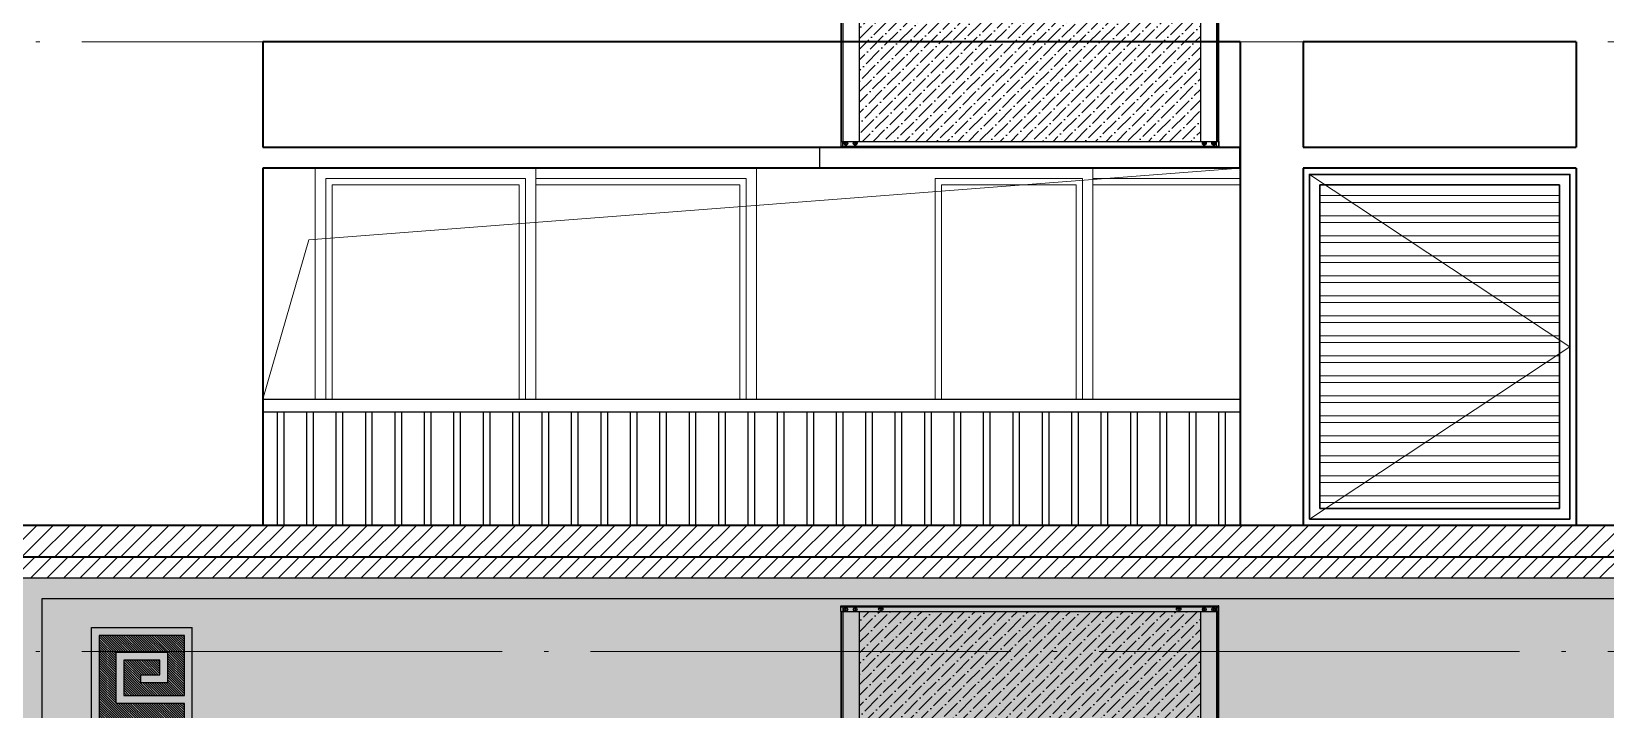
# Model space of a CAD drawing. Extents: x -518115 to 790560, y -210384 to 1628073.
# Drawn here: x 448217 to 455706, y 128973 to 132199 of the extents above; entities that cross this region are included whole.
import ezdxf
from ezdxf.xclip import XClip

# ---------------------------------------------------------------- set-up
doc = ezdxf.new("R2010")
doc.units = 0
doc.header["$LTSCALE"] = 1000
doc.header["$MEASUREMENT"] = 0
doc.header["$XCLIPFRAME"] = 0
doc.linetypes.add('DOTE', pattern=[2.4200000000000004, 2, -0.2, 0.02, -0.2])
for name, color, linetype in [('3-剖面填充（细）', 250, 'Continuous'), ('Stair-栏杆', 142, 'Continuous'), ('修改标示', 212, 'Continuous'), ('看线', 251, 'Continuous'), ('立面', 73, 'Continuous')]:
    doc.layers.add(name, color=color, linetype=linetype)
for name, color, linetype, lineweight in [('DOTE', 19, 'DOTE', 9), ('WALL', 9, 'Continuous', 40), ('WINDOW', 144, 'Continuous', 15), ('立面-中轮廓线', 213, 'Continuous', 35), ('立面-普通轮廓', 7, 'Continuous', 18), ('立面-洞口示意', 152, 'Continuous', 13), ('立面-窗', 129, 'Continuous', 30), ('立面-窗开启线', 250, 'Continuous', 13)]:
    doc.layers.add(name, color=color, linetype=linetype, lineweight=lineweight)

# ---------------------------------------------------------------- blocks, each defined once
blk = doc.blocks.new('A$C0FC9229A')
at = {"color": 164}
blk.add_wipeout([(1079.579837211702, 1056.4612844407857), (1079.0798372109443, 1056.961284441528), (-922.9201627899898, 1056.9612844389592), (-923.4201627882102, 1056.4612844407295), (-923.4201627881281, 1026.9612844414949), (-921.9201627881267, 1026.9612844417134), (-921.9201627881266, 286.96128444166413), (-923.4201627881263, 286.96128444170995), (-923.4201627882101, 257.4612844426099), (-922.92016278999, 256.96128444438006), (1079.0798372109446, 256.96128444187), (1079.5798372117024, 257.4612844426122), (1079.5798372118738, 286.9612844416141), (1078.0798372118734, 286.961284441712), (1078.0798372118734, 1026.9612844416044), (1079.5798372118675, 1026.9612844419455)], dxfattribs=at).translate(0, 0, -1e-08).dxf.layer = 'WALL'
h = blk.add_hatch()
h.set_pattern_fill('ANSI36', color=164, scale=25, style=0)
h.set_pattern_definition([(45, (0, 0), (21.04747528375584, 77.17407604043804), [99.21875, -19.84375, 0, -19.84375])])
h.paths.add_polyline_path([(982.5813084756956, 286.9612844416974), (982.5813084756956, 1026.961284441697), (-825.9216340542771, 1026.961284441671), (-825.9216340542771, 286.9612844416711)])
for p, q in [((-923.4201627881266, 1026.96128444167), (-923.4201627881266, 1056.461284440738)), ((-923.4201627881266, 1056.461284440738), (-922.9201627899893, 1056.461284440738)), ((-923.4201627881266, 1051.754177659896), (1079.579837211873, 1051.754177659925)), ((-923.4201627881266, 1026.96128444167), (1079.579837211873, 1026.961284441699)), ((-922.9201627899893, 1056.961284441553), (1079.079837210942, 1056.961284441582)), ((-922.9201627899893, 1026.96128444167), (-922.9201627899893, 1056.961284441553)), ((-922.9201627899893, 1056.814837830636), (1079.079837210942, 1056.814837830665)), ((-922.9201627899893, 1052.107731049909), (1079.079837210942, 1052.107731049939)), ((-921.9201627881266, 286.9612844416697), (-921.9201627881266, 1026.96128444167)), ((-921.5666091800667, 1026.96128444167), (-921.5666091800667, 286.9613622748584)), ((-921.0716340537183, 286.9612844416697), (-921.0716340537183, 1026.96128444167)), ((-912.068080663681, 1026.96128444167), (-912.068080663681, 286.9612844416697)), ((-911.9201627885923, 1056.814837830636), (-911.9201627885923, 1026.96128444167)), ((-911.7145272712223, 1026.96128444167), (-911.7145272712223, 286.9612844416697)), ((-896.9201627885923, 1039.848035787727), (-899.4201627899893, 1038.404660114698)), ((-899.4201627899893, 1038.404660114698), (-899.4201627899893, 1035.517908768525)), ((-899.4201627899893, 1035.517908768525), (-896.9201627885923, 1034.074533095496)), ((-896.9201627885923, 1029.606468328537), (-896.9201627885923, 1044.316100554686)), ((-894.4201627899893, 1038.404660114698), (-896.9201627885923, 1039.848035787727)), ((-896.9201627885923, 1034.074533095496), (-894.4201627899893, 1035.517908768525)), ((-894.4201627899893, 1035.517908768525), (-894.4201627899893, 1038.404660114698)), ((-846.9201627885923, 1039.848035787727), (-849.4201627899893, 1038.404660114698)), ((-849.4201627899893, 1038.404660114698), (-849.4201627899893, 1035.517908768525)), ((-849.4201627899893, 1035.517908768525), (-846.9201627885923, 1034.074533095496)), ((-846.9201627885923, 1029.606468328537), (-846.9201627885923, 1044.316100554686)), ((-844.4201627899893, 1038.404660114698), (-846.9201627885923, 1039.848035787727)), ((-846.9201627885923, 1034.074533095496), (-844.4201627899893, 1035.517908768525)), ((-844.4201627899893, 1035.517908768525), (-844.4201627899893, 1038.404660114698)), ((-826.4216340524144, 1026.96128444167), (-826.4216340524144, 286.9612844416697)), ((-825.9216340542771, 1026.96128444167), (-825.9216340542771, 286.9612844416697)), ((-719.7339139464311, 1044.642090430745), (-703.1064116298221, 1044.642090430745)), ((-719.7339139464311, 1034.852737898735), (-703.1064116298221, 1034.852737898735)), ((-711.4201627881266, 1054.099483286176), (-711.4201627881266, 1025.40696208764)), ((859.2660860535689, 1044.642090430774), (875.8935883701779, 1044.642090430774)), ((859.2660860535689, 1034.852737898764), (875.8935883701779, 1034.852737898764)), ((867.5798372118734, 1054.099483286205), (867.5798372118734, 1025.406962087669)), ((982.5813084756956, 1026.961284441699), (982.5813084756956, 286.9612844416988)), ((1003.079837209545, 1039.848035787756), (1000.579837210942, 1038.404660114727)), ((1000.579837210942, 1038.404660114727), (1000.579837210942, 1035.517908768554)), ((1000.579837210942, 1035.517908768554), (1003.079837209545, 1034.074533095525)), ((1003.079837209545, 1029.606468328566), (1003.079837209545, 1044.316100554715)), ((1005.579837210942, 1038.404660114727), (1003.079837209545, 1039.848035787756)), ((1003.079837209545, 1034.074533095525), (1005.579837210942, 1035.517908768554)), ((1005.579837210942, 1035.517908768554), (1005.579837210942, 1038.404660114727)), ((1053.079837211873, 1039.848035787756), (1050.579837210942, 1038.404660114727)), ((1050.579837210942, 1038.404660114727), (1050.579837210942, 1035.517908768554)), ((1050.579837210942, 1035.517908768554), (1053.079837211873, 1034.074533095525)), ((1053.079837209545, 1029.606468328566), (1053.079837209545, 1044.316100554715)), ((1055.579837210942, 1038.404660114727), (1053.079837211873, 1039.848035787756)), ((1053.079837211873, 1034.074533095525), (1055.579837210942, 1035.517908768554)), ((1055.579837210942, 1035.517908768554), (1055.579837210942, 1038.404660114727)), ((1067.874201694503, 1026.961284441699), (1067.874201694503, 286.9612844416988)), ((1068.079837211873, 1056.961284441582), (1068.079837211873, 1026.961284441699)), ((1068.227755086962, 1026.961284441699), (1068.227755086962, 286.9612844416988)), ((1077.231308476999, 286.9612844416988), (1077.231308476999, 1026.961284441699)), ((1077.726283603348, 1026.961284441699), (1077.726283603348, 286.9613622748875)), ((1078.079837211873, 286.9612844416988), (1078.079837211873, 1026.961284441699)), ((1079.079837210942, 1026.961284441699), (1079.079837210942, 1056.961284441582)), ((1079.579837211873, 1056.461284440767), (1079.079837210942, 1056.461284440767)), ((1079.579837211873, 1026.961284441699), (1079.579837211873, 1056.461284440767)), ((-923.4201627881266, 286.9612844416697), (1079.579837211873, 286.9612844416988)), ((-923.4201627881266, 286.9612844416697), (-923.4201627881266, 257.461284442601)), ((-923.4201627881266, 262.1683912233275), (1079.579837211873, 262.1683912233566)), ((-923.4201627881266, 257.461284442601), (-922.9201627899893, 257.461284442601)), ((-922.9201627899893, 286.9612844416697), (-922.9201627899893, 256.9612844417861)), ((-922.9201627899893, 261.8148378334299), (1079.079837210942, 261.814837833459)), ((-922.9201627899893, 257.107731052587), (1079.079837210942, 257.1077310526161)), ((-922.9201627899893, 256.9612844417861), (1079.079837210942, 256.9612844418152)), ((-921.9201627881266, 286.9612844416697), (-825.9216340542771, 286.9612844416697)), ((-911.9201627885923, 257.107731052587), (-911.9201627885923, 286.9612844416697)), ((-899.4201627899893, 278.4046601146983), (-896.9201627885923, 279.8480357878434)), ((-899.4201627899893, 275.5179087686411), (-899.4201627899893, 278.4046601146983)), ((-896.9201627885923, 274.0745330956124), (-899.4201627899893, 275.5179087686411)), ((-896.9201627885923, 284.3161005548027), (-896.9201627885923, 269.6064683286531)), ((-896.9201627885923, 279.8480357878434), (-894.4201627899893, 278.4046601146983)), ((-894.4201627899893, 275.5179087686411), (-896.9201627885923, 274.0745330956124)), ((-894.4201627899893, 278.4046601146983), (-894.4201627899893, 275.5179087686411)), ((-849.4201627899893, 278.4046601146983), (-846.9201627885923, 279.8480357878434)), ((-849.4201627899893, 275.5179087686411), (-849.4201627899893, 278.4046601146983)), ((-846.9201627885923, 274.0745330956124), (-849.4201627899893, 275.5179087686411)), ((-846.9201627885923, 284.3161005548027), (-846.9201627885923, 269.6064683286531)), ((-846.9201627885923, 279.8480357878434), (-844.4201627899893, 278.4046601146983)), ((-844.4201627899893, 275.5179087686411), (-846.9201627885923, 274.0745330956124)), ((-844.4201627899893, 278.4046601146983), (-844.4201627899893, 275.5179087686411)), ((1000.579837210942, 278.4046601148439), (1003.079837209545, 279.8480357878725)), ((1000.579837210942, 275.5179087686702), (1000.579837210942, 278.4046601148439)), ((1003.079837209545, 274.0745330956415), (1000.579837210942, 275.5179087686702)), ((1003.079837209545, 284.3161005548318), (1003.079837209545, 269.6064683286822)), ((1003.079837209545, 279.8480357878725), (1005.579837210942, 278.4046601148439)), ((1005.579837210942, 275.5179087686702), (1003.079837209545, 274.0745330956415)), ((1005.579837210942, 278.4046601148439), (1005.579837210942, 275.5179087686702)), ((1050.579837210942, 278.4046601148439), (1053.079837211873, 279.8480357878725)), ((1050.579837210942, 275.5179087686702), (1050.579837210942, 278.4046601148439)), ((1053.079837211873, 274.0745330956415), (1050.579837210942, 275.5179087686702)), ((1053.079837209545, 284.3161005548318), (1053.079837209545, 269.6064683286822)), ((1053.079837211873, 279.8480357878725), (1055.579837210942, 278.4046601148439)), ((1055.579837210942, 275.5179087686702), (1053.079837211873, 274.0745330956415)), ((1055.579837210942, 278.4046601148439), (1055.579837210942, 275.5179087686702)), ((1068.079837211873, 256.9612844418152), (1068.079837211873, 286.9612844416988)), ((1079.079837210942, 286.9612844416988), (1079.079837210942, 256.9612844418152)), ((1079.579837211873, 257.4612844426301), (1079.079837210942, 257.4612844426301)), ((1079.579837211873, 286.9612844416988), (1079.579837211873, 257.4612844426301))]:
    blk.add_line(p, q, dxfattribs=at)
for points in [[(-923.4201627881266, 1051.754177659896), (-923.382646670565, 1051.888544058689), (-923.2743637273088, 1052.003718933818), (-923.1117844744585, 1052.080736328644), (-922.9201627899893, 1052.107731049909)], [(1079.579837211873, 1051.754177659925), (1079.541776977945, 1051.889476683282), (1079.433390601072, 1052.004177660274), (1079.271178926341, 1052.080818401126), (1079.079837210942, 1052.107731049939)], [(-923.4201627881266, 262.1683912233275), (-923.382646670565, 262.0340248246503), (-923.2743637273088, 261.9188499495212), (-923.1117844744585, 261.8418325546954), (-922.9201627899893, 261.8148378334299)], [(1079.579837211873, 262.1683912233566), (1079.541776977945, 262.0330922001158), (1079.433390601072, 261.9183912230073), (1079.271178926341, 261.8417504822719), (1079.079837210942, 261.814837833459)]]:
    blk.add_lwpolyline(points, dxfattribs=at)
for centre, radius in [((-896.9201627885923, 1036.96128444167), 9.999999999959998), ((-896.9201627885923, 1036.96128444167), 9.499999999199998), ((-846.9201627885923, 1036.96128444167), 9.999999999959998), ((-846.9201627885923, 1036.96128444167), 9.499999999199998), ((1003.079837209545, 1036.961284441699), 9.999999999959998), ((1003.079837209545, 1036.961284441699), 9.499999999199998), ((1053.079837211873, 1036.961284441699), 9.999999999959998), ((1053.079837211873, 1036.961284441699), 9.499999999199998), ((-896.9201627885923, 276.9612844416697), 9.999999999959998), ((-896.9201627885923, 276.9612844416697), 9.499999999199998), ((-846.9201627885923, 276.9612844416697), 9.999999999959998), ((-846.9201627885923, 276.9612844416697), 9.499999999199998), ((1003.079837209545, 276.9612844416988), 9.999999999959998), ((1003.079837209545, 276.9612844416988), 9.499999999199998), ((1053.079837211873, 276.9612844416988), 9.999999999959998), ((1053.079837211873, 276.9612844416988), 9.499999999199998)]:
    blk.add_circle(centre, radius, dxfattribs=at)
for centre, radius, start, end in [((-922.9201627899893, 1056.461284440738), 0.4999999982210284, 90, 180), ((-719.9783924506046, 1039.74741416474), 4.900778049206776, 87.14057591316207, 272.8594240868379), ((-702.8619331256486, 1039.74741416474), 4.900778049206776, 267.1405759131621, 92.85942408683792), ((859.0216075493954, 1039.747414164769), 4.900778049206776, 87.14057591316207, 272.8594240868379), ((876.1380668743514, 1039.747414164769), 4.900778049206776, 267.1405759131621, 92.85942408683792), ((1079.079837210942, 1056.461284440767), 0.5000000007600001, 0, 90), ((-922.9201627899893, 257.461284442601), 0.4999999982210284, 180, 270), ((1079.079837210942, 257.4612844426301), 0.5000000007600001, 270, 0)]:
    blk.add_arc(centre, radius, start, end, dxfattribs=at)
blk = doc.blocks.new('A$C28396737')
at = {"layer": 'WINDOW'}
blk.add_line((-800.000142690842, 2299.999999992666), (-800.000142690842, 0), dxfattribs=at)
for points in [[(-1550.000285381684, 2249.999999992666), (-850.0001426907838, 2249.999999992608), (-850.0001426907838, 49.99999999994179), (-1550.000285381684, 50)], [(-49.99999999988358, 2249.999999992666), (-800.0001426907838, 2249.999999992608), (-800.0001426907838, 49.99999999994179), (-49.99999999988358, 50)]]:
    blk.add_lwpolyline(points, close=True, dxfattribs=at)
at = {"layer": 'WINDOW', "color": 250}
blk.add_lwpolyline([(-1520.000285381684, 2219.999999992666), (-880.0001426907838, 2219.999999992608), (-880.0001426907838, 79.99999999994179), (-1520.000285381684, 80)], close=True, dxfattribs=at)
blk.add_lwpolyline([(-800.000142690842, 80), (-79.99999999988358, 80), (-79.99999999988358, 2219.999999992666), (-800.000142690842, 2219.999999992666)], dxfattribs=at)
at = {"layer": '立面-普通轮廓'}
blk.add_lwpolyline([(-1600.000285381684, 2299.999999992666), (0, 2299.999999992666), (0, 0), (-1600.000285381684, 0)], close=True, dxfattribs=at)
blk = doc.blocks.new('A$C41BE1890')
at = {"layer": 'WINDOW'}
blk.add_line((-1050.000142690842, 2299.999999992666), (-1050.000142690842, 0), dxfattribs=at)
for points in [[(-2050.000285381684, 2249.999999992666), (-1100.000142690784, 2249.999999992608), (-1100.000142690784, 49.99999999994179), (-2050.000285381684, 50)], [(-49.99999999988358, 2249.999999992666), (-1050.000142690784, 2249.999999992608), (-1050.000142690784, 49.99999999994179), (-49.99999999988358, 50)]]:
    blk.add_lwpolyline(points, close=True, dxfattribs=at)
at = {"layer": 'WINDOW', "color": 250}
blk.add_lwpolyline([(-2020.000285381684, 2219.999999992666), (-1130.000142690784, 2219.999999992608), (-1130.000142690784, 79.99999999994179), (-2020.000285381684, 80)], close=True, dxfattribs=at)
blk.add_lwpolyline([(-1050.000142690842, 80), (-79.99999999988358, 80), (-79.99999999988358, 2219.999999992666), (-1050.000142690842, 2219.999999992666)], dxfattribs=at)
at = {"layer": '立面-普通轮廓'}
blk.add_lwpolyline([(-2100.000285381684, 2299.999999992666), (0, 2299.999999992666), (0, 0), (-2100.000285381684, 0)], close=True, dxfattribs=at)
blk = doc.blocks.new('A$C74FB5F66')
at = {"layer": '立面-窗开启线', "ltscale": 0.5, "true_color": 0x88471b}
h = blk.add_hatch(dxfattribs=at)
h.set_pattern_fill('ANSI32', color=36, scale=20, angle=135)
h.set_pattern_definition([(180, (-1300.000000000698, -2250.037416705163), (-7.105427357601002e-15, -95.25), []), (180, (-1331.750013714773, -2218.287402991074), (-7.105427357601002e-15, -95.25), [])])
edge = h.paths.add_edge_path()
edge.add_line((-80, -41.00314468541183), (-80.00000000069849, -1620.037416705163))
edge.add_line((-80.00000000069849, -1620.037416705163), (-1220.000000000698, -1620.037416705163))
edge.add_line((-1220.000000000698, -1614.431850321605), (-1220, -80))
edge.add_line((-1220, -80), (-80, -80))
at = {"layer": '立面-普通轮廓'}
blk.add_lwpolyline([(-1300.000000000698, -1700.037416705163), (-6.984919309616089e-10, -1700.037416705163), (0, 0), (-1300, 0)], close=True, dxfattribs=at)
at = {"layer": '立面-窗'}
for points in [[(-1270.000000000698, -1670.037416705163), (-30.00000000069849, -1670.037416705163), (-30, -30), (-1270, -30)], [(-1220.000000000698, -1620.037416705163), (-80.00000000069849, -1620.037416705163), (-80, -80), (-1220, -80)]]:
    blk.add_lwpolyline(points, close=True, dxfattribs=at)
at = {"layer": '立面-窗开启线', "ltscale": 0.5}
blk.add_lwpolyline([(-1270, -30), (-29.99999999953434, -850.0187083532765), (-1269.999999999651, -1670.037416705512)], dxfattribs=at)
blk = doc.blocks.new('GDGTFHFHFGHB')
at = {"layer": '立面-中轮廓线'}
for points in [[(453966.5855202381, 35276.0000000002), (449316.5855039455, 35275.99999999977)], [(455566.5855061849, 35275.99999999832), (454266.5855063038, 35275.9999999982)]]:
    blk.add_lwpolyline(points, dxfattribs=at)
blk = doc.blocks.new('A$C6E765447')
at = {"layer": '3-剖面填充（细）'}
h = blk.add_hatch(dxfattribs=at)
h.set_pattern_fill('ANSI31', color=251, scale=5)
h.set_pattern_definition([(45, (0, 0), (-5.612660075668221, 5.612660075668221), [])])
h.paths.add_polyline_path([(752.4873256832362, 98.34558459406254), (752.488500122385, 501.7472126909997), (347.5151471169665, 501.7472126909997), (347.5151471169665, 216.5989486103435), (634.9753073384053, 216.5980891659856), (634.9759096482303, 383.8731053103693), (465.0597000622656, 383.8735327089671), (465.0594519505976, 314.8372825471452), (554.621606254601, 314.8370157694444), (554.6215028543957, 276.4907131245126), (427.4766364826356, 276.4910335540771), (427.4770903480239, 421.8491470410954), (672.5587241169998, 421.8485611676006), (672.5579672014575, 178.2518236484611), (347.5151471169665, 178.2525947944113), (347.5151471169665, 98.34674059426987)])
at = {"layer": '立面'}
for p, q in [((309.9311556662433, 60.00056258006953), (309.9324931035517, 540.0905675082467)), ((790.070138166775, 540.07518442336), (309.9324931035517, 540.0905675082467)), ((790.0688443301478, 59.9992481044028), (790.070138166775, 540.07518442336)), ((347.514283454977, 216.5989486129256), (347.5151471169665, 501.7472126909997)), ((347.5151471169665, 501.7472126909997), (752.4885001661023, 501.7622289133724)), ((752.4885001661023, 501.7622289133724), (752.4873256832361, 98.34558459406253)), ((427.4770903480239, 421.8491470410954), (427.4766364826355, 276.4910335540771)), ((672.5587241169997, 421.8485611676006), (427.4770903480239, 421.8491470410954)), ((465.0594519505976, 314.8372825471452), (465.0597000622656, 383.8735327089671)), ((465.0597000622656, 383.8735327089671), (634.9759096482303, 383.8731053103693)), ((634.9759096482303, 383.8731053103693), (634.9753073384054, 216.5980891659856)), ((672.5579672014574, 178.2518236484611), (672.5587241169997, 421.8485611676006)), ((554.6216062546009, 314.8370157694444), (465.0594519505976, 314.8372825471452)), ((554.6215028543957, 276.4907131245127), (554.6216062546009, 314.8370157694444)), ((427.4766364826355, 276.4910335540771), (554.6215028543957, 276.4907131245127)), ((347.5139713321114, 98.3467405976262), (347.5141790736234, 178.2525947967079)), ((347.5141790736234, 178.2525947967079), (672.5579672014574, 178.2518236484611)), ((634.9753073384054, 216.5980891659856), (347.514283454977, 216.5989486129256)), ((752.4873256832361, 98.34558459406253), (347.5139713321114, 98.3467405976262)), ((309.9311556662433, 60.00056258006953), (790.0688443301478, 59.9992481044028))]:
    blk.add_line(p, q, dxfattribs=at)

msp = doc.modelspace()

# ---------------------------------------------------------------- hatches: boundary and pattern name
at = {"layer": '3-剖面填充（细）'}
h = msp.add_hatch(dxfattribs=at)
h.set_pattern_fill('ANSI31', color=256, scale=35)
h.set_pattern_definition([(45, (1900.00003433344, 85272.63961436547), (-39.28862052967754, 39.28862052967754), [])])
h.paths.add_polyline_path([(423016.5787371686, 129698.6396143653), (468216.5854862838, 129698.6396143524), (468216.5854862838, 129848.6396143595), (423016.5787371686, 129848.6396143657)])
h = msp.add_hatch(dxfattribs=at)
h.set_pattern_fill('ANSI31', color=256, scale=35)
h.set_pattern_definition([(45, (2050.00003433344, 85122.63961436547), (-39.28862052967754, 39.28862052967754), [])])
h.paths.add_polyline_path([(423166.5787371686, 129598.6396143653), (468066.5854862838, 129598.6396143524), (468066.5854862838, 129698.6396143595), (423166.5787371686, 129698.6396143657)])

# ---------------------------------------------------------------- linework, layer by layer
at = {"color": 2}
msp.add_lwpolyline([(453966.1366744433, 131648.6396143663), (451966.1366744433, 131648.6396143663), (451966.1366744433, 131548.6396143664), (453966.1366744433, 131548.6396143664)], close=True, dxfattribs=at)
at = {"layer": '3-剖面填充（细）'}
msp.add_line((423166.5787371685, 129598.6396143657), (468066.5854862838, 129598.6396143657), dxfattribs=at)
at = {"layer": 'Stair-栏杆'}
for p, q in [((449316.5855039801, 130448.6395327099), (453966.5855202727, 130448.6395327099)), ((449316.5855039801, 130388.6395327108), (453966.5855202727, 130388.6395327108))]:
    msp.add_line(p, q, dxfattribs=at)
for points in [[(449386.5855039803, 129848.6396143657), (449386.5855039803, 130388.6395327108)], [(449416.5855039803, 130388.6395327108), (449416.5855039803, 129848.6396143657)], [(449526.5855039803, 129848.6396143657), (449526.5855039803, 130388.6395327108)], [(449556.5855039803, 130388.6395327108), (449556.5855039803, 129848.6396143657)], [(449666.5855039803, 129848.6396143657), (449666.5855039803, 130388.6395327108)], [(449696.5855039803, 130388.6395327108), (449696.5855039803, 129848.6396143657)], [(449806.5855039803, 129848.6396143657), (449806.5855039803, 130388.6395327108)], [(449836.5855039803, 130388.6395327108), (449836.5855039803, 129848.6396143657)], [(449946.5855039803, 129848.6396143657), (449946.5855039803, 130388.6395327108)], [(449976.5855039803, 130388.6395327108), (449976.5855039803, 129848.6396143657)], [(450086.5855039803, 129848.6396143657), (450086.5855039803, 130388.6395327108)], [(450116.5855039803, 130388.6395327108), (450116.5855039803, 129848.6396143657)], [(450226.5855039803, 129848.6396143657), (450226.5855039803, 130388.6395327108)], [(450256.5855039803, 130388.6395327108), (450256.5855039803, 129848.6396143657)], [(450366.5855039803, 129848.6396143657), (450366.5855039803, 130388.6395327108)], [(450396.5855039803, 130388.6395327108), (450396.5855039803, 129848.6396143657)], [(450506.5855039803, 129848.6396143657), (450506.5855039803, 130388.6395327108)], [(450536.5855039803, 130388.6395327108), (450536.5855039803, 129848.6396143657)], [(450646.5855039803, 129848.6396143657), (450646.5855039803, 130388.6395327108)], [(450676.5855039803, 130388.6395327108), (450676.5855039803, 129848.6396143657)], [(450786.5855039803, 129848.6396143657), (450786.5855039803, 130388.6395327108)], [(450816.5855039803, 130388.6395327108), (450816.5855039803, 129848.6396143657)], [(450926.5855039803, 129848.6396143657), (450926.5855039803, 130388.6395327108)], [(450956.5855039803, 130388.6395327108), (450956.5855039803, 129848.6396143657)], [(451066.5855039803, 129848.6396143657), (451066.5855039803, 130388.6395327108)], [(451096.5855039803, 130388.6395327108), (451096.5855039803, 129848.6396143657)], [(451206.5855039803, 129848.6396143657), (451206.5855039803, 130388.6395327108)], [(451236.5855039803, 130388.6395327108), (451236.5855039803, 129848.6396143657)], [(451346.5855039803, 129848.6396143657), (451346.5855039803, 130388.6395327108)], [(451376.5855039803, 130388.6395327108), (451376.5855039803, 129848.6396143657)], [(451486.5855039803, 129848.6396143657), (451486.5855039803, 130388.6395327108)], [(451516.5855039803, 130388.6395327108), (451516.5855039803, 129848.6396143657)], [(451626.5855039803, 129848.6396143657), (451626.5855039803, 130388.6395327108)], [(451656.5855039803, 130388.6395327108), (451656.5855039803, 129848.6396143657)], [(451766.5855039803, 129848.6396143657), (451766.5855039803, 130388.6395327108)], [(451796.5855039803, 130388.6395327108), (451796.5855039803, 129848.6396143657)], [(451906.5855039803, 129848.6396143657), (451906.5855039803, 130388.6395327108)], [(451936.5855039803, 130388.6395327108), (451936.5855039803, 129848.6396143657)], [(452046.5855039803, 129848.6396143657), (452046.5855039803, 130388.6395327108)], [(452076.5855039803, 130388.6395327108), (452076.5855039803, 129848.6396143657)], [(452186.5855039803, 129848.6396143657), (452186.5855039803, 130388.6395327108)], [(452216.5855039803, 130388.6395327108), (452216.5855039803, 129848.6396143657)], [(452326.5855039803, 129848.6396143657), (452326.5855039803, 130388.6395327108)], [(452356.5855039803, 130388.6395327108), (452356.5855039803, 129848.6396143657)], [(452466.5855039803, 129848.6396143657), (452466.5855039803, 130388.6395327108)], [(452496.5855039803, 130388.6395327108), (452496.5855039803, 129848.6396143657)], [(452606.5855039803, 129848.6396143657), (452606.5855039803, 130388.6395327108)], [(452636.5855039803, 130388.6395327108), (452636.5855039803, 129848.6396143657)], [(452746.5855039803, 129848.6396143657), (452746.5855039803, 130388.6395327108)], [(452776.5855039803, 130388.6395327108), (452776.5855039803, 129848.6396143657)], [(452886.5855039803, 129848.6396143657), (452886.5855039803, 130388.6395327108)], [(452916.5855039803, 130388.6395327108), (452916.5855039803, 129848.6396143657)], [(453026.5855039803, 129848.6396143657), (453026.5855039803, 130388.6395327108)], [(453056.5855039803, 130388.6395327108), (453056.5855039803, 129848.6396143657)], [(453166.5855039803, 129848.6396143657), (453166.5855039803, 130388.6395327108)], [(453196.5855039803, 130388.6395327108), (453196.5855039803, 129848.6396143657)], [(453306.5855039803, 129848.6396143657), (453306.5855039803, 130388.6395327108)], [(453336.5855039803, 130388.6395327108), (453336.5855039803, 129848.6396143657)], [(453446.5855039803, 129848.6396143657), (453446.5855039803, 130388.6395327108)], [(453476.5855039803, 130388.6395327108), (453476.5855039803, 129848.6396143657)], [(453586.5855039803, 129848.6396143657), (453586.5855039803, 130388.6395327108)], [(453616.5855039803, 130388.6395327108), (453616.5855039803, 129848.6396143657)], [(453726.5855039803, 129848.6396143657), (453726.5855039803, 130388.6395327108)], [(453756.5855039803, 130388.6395327108), (453756.5855039803, 129848.6396143657)], [(453866.5855039803, 129848.6396143657), (453866.5855039803, 130388.6395327108)], [(453896.5855039803, 130388.6395327108), (453896.5855039803, 129848.6396143657)]]:
    msp.add_lwpolyline(points, dxfattribs=at)
at = {"layer": '看线', "color": 30}
msp.add_lwpolyline([(467966.5854862838, 124048.6396143665), (467966.5854862838, 129498.6396143657), (448266.5855412977, 129498.6396143657), (448266.5855412977, 124048.6396143665)], dxfattribs=at)
at = {"layer": '立面-中轮廓线'}
for p, q in [((449316.5855039801, 132148.6396143662), (449316.5855039801, 131648.6396143663)), ((453966.5855202727, 132148.6396143662), (453966.5855202727, 129848.6396143657)), ((454266.5855063391, 132148.6396143662), (454266.5855063391, 131648.6396143647)), ((455566.5855062195, 132148.6396143662), (455566.5855062195, 131648.6396143647)), ((449316.5855039801, 131548.6396143663), (449316.5855039801, 129848.6396143657)), ((454266.5855063391, 131548.6396143647), (454266.5855063391, 129848.6396143657)), ((455566.5855062195, 131548.6396143648), (455566.5855062195, 129848.6396143657))]:
    msp.add_line(p, q, dxfattribs=at)
at = {"layer": '立面-中轮廓线', "color": 2}
msp.add_line((448016.5855412977, 129698.6396143657), (468216.5854862838, 129698.6396143579), dxfattribs=at)
at = {"layer": '立面-中轮廓线'}
for points in [[(454266.5855063384, 131648.6396143647), (455566.5855062195, 131648.6396143647)], [(453966.5855202727, 131548.6396143668), (449316.5855039801, 131548.6396143663)], [(455566.5855062195, 131548.6396143648), (454266.5855063384, 131548.6396143647)]]:
    msp.add_lwpolyline(points, dxfattribs=at)
at = {"layer": '立面-中轮廓线', "color": 2}
msp.add_lwpolyline([(468066.5854862838, 129598.6396143657), (468066.5854862838, 129698.6396143657), (468216.5854862838, 129698.6396143657), (468216.5854862838, 129848.6396143657), (448016.5855412977, 129848.6396143657), (448016.5855412977, 129698.6396143657), (448166.5855412977, 129698.6396143657), (448166.5855412977, 129598.6396143657)], dxfattribs=at)
at = {"layer": '立面-洞口示意'}
msp.add_lwpolyline([(449316.5855039803, 130448.6395327099), (449536.0550865983, 131207.3985955603), (453966.5855202727, 131548.6396143668)], dxfattribs=at)

# ---------------------------------------------------------------- block references
ref = msp.add_blockref('A$C41BE1890', (451666.5855067496, 129248.6396143662))
XClip(ref).set_block_clipping_path([(-2100.000285381684, 1199.9999183437394), (0, 2299.9999999926586)])
ref = msp.add_blockref('A$C28396737', (454066.4920893006, 129248.6396143662))
XClip(ref).set_block_clipping_path([(-1600.0002853815677, 1199.9999183437103), (-99.90656902786577, 2300.0000000003856)])
msp.add_blockref('A$C74FB5F66', (455566.5855062202, 131548.6770310709))
at = {"xscale": -1}
msp.add_blockref('A$C6E765447', (449291.587055822, 128823.5940493218), dxfattribs=at)

# ---------------------------------------------------------------- next in the draw order: block references
at = {"layer": '修改标示', "ltscale": 2, "xscale": 0.8976916526008281, "yscale": 0.8976916526008281, "zscale": 0.8976916526008281}
for p in [(452896.045056343, 131417.9676142813), (452896.045056343, 128517.9676142813)]:
    msp.add_blockref('A$C0FC9229A', p, dxfattribs=at)

# ---------------------------------------------------------------- next in the draw order: hatches: boundary and pattern name
at = {"layer": '3-剖面填充（细）'}
h = msp.add_hatch(dxfattribs=at)
h.set_pattern_fill('混凝土', color=251, scale=40)
h.set_pattern_definition([(49.99999999999999, (11914.00000003458, 99772.63961436617), (286.9040730403014, -25.10085399303804), [30, -330]), (355, (11914.00000003458, 99772.63961436617), (-55.50053344520001, 300.8768534800047), [24, -264]), (100.4514, (11937.90867203457, 99770.54787836614), (231.4037526856086, 275.7758168243814), [25.496076, -280.4568448]), (46.18420000000001, (11914.00000003458, 99852.63961436617), (426.8964194502578, -66.20760573160723), [45, -495]), (96.6356, (11949.57469803458, 99847.12229156616), (373.8650822194813, 389.6471483601767), [38.2441152, -420.6852]), (351.1842, (11914.00000003458, 99852.63961436617), (373.8647780534509, 389.6474403701299), [36, -396]), (21, (11954.00000003458, 99832.63961436617), (238.7628208473847, -161.0475562661355), [30, -330]), (326.0000000000001, (11954.00000003458, 99832.63961436617), (97.32613276863269, 290.0600180187412), [24, -264]), (71.4514, (11973.89689323458, 99819.21897196618), (336.089051432596, 129.012198683981), [25.496076, -280.4568448]), (37.50000000000001, (11914.00000003458, 99772.63961436617), (4.863942126916267, 133.1575415325246), [0, -260.8, 0, -268, 0, -265]), (7.499999999999999, (11914.00000003458, 99772.63961436617), (105.2278149768594, 157.7646847529441), [0, -152.8, 0, -254.8, 0, -101]), (327.5, (11824.80000003457, 99772.63961436617), (213.5289744689636, -9.021948693751902), [0, -100, 0, -312, 0, -414]), (317.5, (11784.80000003457, 99772.63961436617), (233.2744677369545, 40.04199293292709), [0, -130, 0, -207.2, 0, -294])])
h.paths.add_polyline_path([(447916.5786882546, 128648.6396143749), (446116.5718837513, 128648.6396143749), (446116.5718837513, 126448.6396124547), (447916.5786882546, 126448.6396124547)], flags=16)
h.paths.add_polyline_path([(455866.5784017715, 125748.639614374), (457466.5786871741, 125748.639614374), (457466.5786871741, 124048.639614374), (455866.5784017715, 124048.639614374)], flags=16)
h.paths.add_polyline_path([(455866.5786871704, 128648.639614374), (457466.5786871741, 128648.639614374), (457466.5786871741, 126948.639614374), (455866.5786871704, 126948.639614374)], flags=16)
h.paths.add_polyline_path([(454266.5786874751, 125748.6396143723), (455566.5786874744, 125748.6396143723), (455566.5786874744, 123748.6021976672), (454266.5786874751, 123748.6021976672)], flags=16)
h.paths.add_polyline_path([(454266.5786875947, 128648.6396143742), (455566.578687594, 128648.6396143742), (455566.578687594, 126448.6396143718), (454266.5786875947, 126448.6396143718)], flags=16)
h.paths.add_polyline_path([(449566.5784026236, 125748.6396143663), (449566.5784026236, 124648.6395327099), (449316.5786852357, 124648.6395327099), (449316.5786852357, 124048.639614374), (449366.5786852149, 124048.6396143948), (449366.5786852149, 123948.6396143742), (449316.5786852357, 123948.6396143742), (449316.5786851107, 124048.639613397), (453966.5787014033, 124048.639613397), (453966.5787015284, 125748.6396143741), (452466.4849851746, 125748.6396143663), (452466.4849851746, 124648.6395327099), (451666.5786880053, 124648.6395327099), (451666.5786880052, 125748.639614374)], flags=16)
h.paths.add_polyline_path([(449566.5784026236, 128648.6396143663), (449566.5784026235, 127548.6395327174), (449316.5786852357, 127548.6395327165), (449316.5786852357, 126448.6396143734), (453966.5787015284, 126448.6396143734), (453966.5787015284, 128648.6396143742), (452466.4849851746, 128648.6396143742), (452466.4849851746, 127548.6395327174), (451666.5786880053, 127548.6395327174), (451666.5786880053, 128648.6396143737)], flags=16)
h.paths.add_polyline_path([(446116.5784028727, 125748.639614374), (447916.5786882544, 125748.639614374), (447916.5786882544, 124048.639614374), (446116.5784028727, 124048.639614374)], flags=16)
h.paths.add_polyline_path([(460366.5789883212, 125748.639614374), (458766.5787029187, 125748.639614374), (458766.5787029187, 124048.639614374), (460366.5789883212, 124048.639614374)], flags=16)
h.paths.add_polyline_path([(460366.5787029223, 128648.639614374), (458766.5787029187, 128648.639614374), (458766.5787029187, 126948.639614374), (460366.5787029223, 126948.639614374)], flags=16)
h.paths.add_polyline_path([(461966.5787026176, 125748.6396143723), (460666.5787026183, 125748.6396143723), (460666.5787026183, 123748.6021976672), (461966.5787026176, 123748.6021976672)], flags=16)
h.paths.add_polyline_path([(461966.578702498, 128648.6396143742), (460666.5787024987, 128648.6396143742), (460666.5787024987, 126448.6396143718), (461966.578702498, 126448.6396143718)], flags=16)
h.paths.add_polyline_path([(466666.5789874691, 125748.6396143663), (466666.5789874691, 124648.6395327099), (466916.578704857, 124648.6395327099), (466916.578704857, 124048.639614374), (466866.5787048779, 124048.6396143948), (466866.5787048779, 123948.6396143742), (466916.578704857, 123948.6396143742), (466916.578704857, 124048.6396143659), (462266.5786885644, 124048.6396143659), (462266.5786885644, 125748.6396143741), (463766.6724049181, 125748.6396143663), (463766.6724049181, 124648.6395327099), (464566.5787020875, 124648.6395327099), (464566.5787020875, 125748.639614374)], flags=16)
h.paths.add_polyline_path([(466666.5789874691, 128648.6396143663), (466666.5789874692, 127548.6395327174), (466916.578704857, 127548.6395327165), (466916.578704857, 126448.6396143734), (462266.5786885644, 126448.6396143734), (462266.5786885644, 128648.6396143742), (463766.6724049181, 128648.6396143742), (463766.6724049181, 127548.6395327174), (464566.5787020875, 127548.6395327174), (464566.5787020875, 128648.6396143737)], flags=16)
h.paths.add_polyline_path([(470116.57898722, 125748.639614374), (468316.5787018383, 125748.639614374), (468316.5787018383, 124048.639614374), (470116.57898722, 124048.639614374)], flags=16)
h.paths.add_polyline_path([(443316.5787164532, 128648.6396143749), (445116.5855209566, 128648.6396143749), (445116.5855209566, 126448.6396124547), (443316.5787164532, 126448.6396124547)], flags=16)
h.paths.add_polyline_path([(435366.5790029363, 125748.639614374), (433766.5787175338, 125748.639614374), (433766.5787175338, 124048.639614374), (435366.5790029363, 124048.639614374)], flags=16)
h.paths.add_polyline_path([(435366.5787175375, 128648.639614374), (433766.5787175338, 128648.639614374), (433766.5787175338, 126948.639614374), (435366.5787175375, 126948.639614374)], flags=16)
h.paths.add_polyline_path([(436966.5787172327, 125748.6396143723), (435666.5787172334, 125748.6396143723), (435666.5787172334, 123748.6021976672), (436966.5787172327, 123748.6021976672)], flags=16)
h.paths.add_polyline_path([(436966.5787171131, 128648.6396143742), (435666.5787171138, 128648.6396143742), (435666.5787171138, 126448.6396143718), (436966.5787171131, 126448.6396143718)], flags=16)
h.paths.add_polyline_path([(441666.5790020843, 125748.6396143663), (441666.5790020843, 124648.6395327099), (441916.5787194722, 124648.6395327099), (441916.5787194722, 124048.639614374), (441866.578719493, 124048.6396143948), (441866.578719493, 123948.6396143742), (441916.5787194722, 123948.6396143742), (441916.5787194721, 124048.6396143662), (437266.5787031794, 124048.6396143662), (437266.5787031795, 125748.6396143741), (438766.6724195332, 125748.6396143663), (438766.6724195332, 124648.6395327099), (439566.5787167026, 124648.6395327099), (439566.5787167026, 125748.639614374)], flags=16)
h.paths.add_polyline_path([(441666.5790020843, 128648.6396143663), (441666.5790020843, 127548.6395327174), (441916.5787194722, 127548.6395327165), (441916.5787194722, 126448.6396143734), (437266.5787031795, 126448.6396143734), (437266.5787031795, 128648.6396143742), (438766.6724195332, 128648.6396143742), (438766.6724195332, 127548.6395327174), (439566.5787167026, 127548.6395327174), (439566.5787167026, 128648.6396143737)], flags=16)
h.paths.add_polyline_path([(445116.5790018351, 125748.639614374), (443316.5787164535, 125748.639614374), (443316.5787164535, 124048.639614374), (445116.5790018351, 124048.639614374)], flags=16)
h.paths.add_polyline_path([(430866.5784163867, 125748.639614374), (432466.5787017892, 125748.639614374), (432466.5787017892, 124048.639614374), (430866.5784163867, 124048.639614374)], flags=16)
h.paths.add_polyline_path([(430866.5787017855, 128648.639614374), (432466.5787017892, 128648.639614374), (432466.5787017892, 126948.639614374), (430866.5787017855, 126948.639614374)], flags=16)
h.paths.add_polyline_path([(429266.5787020902, 125748.6396143723), (430566.5787020896, 125748.6396143723), (430566.5787020896, 123748.6021976672), (429266.5787020902, 123748.6021976672)], flags=16)
h.paths.add_polyline_path([(429266.5787022099, 128648.6396143742), (430566.5787022092, 128648.6396143742), (430566.5787022092, 126448.6396143718), (429266.5787022099, 126448.6396143718)], flags=16)
h.paths.add_polyline_path([(424566.5784172387, 125748.6396143663), (424566.5784172387, 124648.6395327099), (424316.5786998508, 124648.6395327099), (424316.5786998508, 124048.639614374), (424366.57869983, 124048.6396143948), (424366.57869983, 123948.6396143742), (424316.5786998508, 123948.6396143742), (424316.5786997258, 124048.639613397), (428966.5787160185, 124048.639613397), (428966.5787161435, 125748.6396143741), (427466.4849997897, 125748.6396143663), (427466.4849997897, 124648.6395327099), (426666.5787026204, 124648.6395327099), (426666.5787026203, 125748.639614374)], flags=16)
h.paths.add_polyline_path([(424566.5784172387, 128648.6396143663), (424566.5784172387, 127548.6395327174), (424316.5786998508, 127548.6395327165), (424316.5786998508, 126448.6396143734), (428966.5787161435, 126448.6396143734), (428966.5787161435, 128648.6396143742), (427466.4849997897, 128648.6396143742), (427466.4849997897, 127548.6395327174), (426666.5787026204, 127548.6395327174), (426666.5787026204, 128648.6396143737)], flags=16)
h.paths.add_polyline_path([(421116.5784174878, 125748.639614374), (422916.5787028695, 125748.639614374), (422916.5787028695, 124048.639614374), (421116.5784174878, 124048.639614374)], flags=16)
h.paths.add_polyline_path([(420516.5785601498, 126398.6396143736), (420516.5785601498, 125848.639614374), (420366.5788455314, 125848.639614374), (420366.5788455314, 125748.639614374), (420516.5788455313, 125748.639614374), (420516.5788455313, 124048.639614374), (420366.5787028406, 124048.639614374), (420366.5787028406, 123948.639614374), (420516.5787406973, 123948.6396056378), (420516.5787028406, 123298.6396143736), (470716.5787021723, 123298.6396143736), (470716.5787021724, 123948.639614374), (470866.5855206116, 123948.639614374), (470866.5855206116, 124048.639614374), (470716.5787021723, 124048.639614374), (470716.5855206116, 125748.639614374), (470866.5853779208, 125748.639614374), (470866.5853779208, 125848.639614374), (470716.5855206116, 125848.639614374), (470716.578844558, 126398.6396143736), (468066.5786675394, 126398.6396143736), (468066.5786675394, 129598.6396143731), (423166.5787371685, 129598.6396143731), (423166.5787371685, 126398.6396143736)])

# ---------------------------------------------------------------- next in the draw order: linework, layer by layer
at = {"layer": 'DOTE', "linetype": 'DOTE'}
for p, q in [((419416.5787028407, 132148.6396143662), (471816.5787018674, 132148.6396143663)), ((419416.5787028407, 129248.6396143662), (471816.5787018674, 129248.6396143663))]:
    msp.add_line(p, q, dxfattribs=at)
at = {"layer": '立面-中轮廓线'}
msp.add_lwpolyline([(449316.5855039801, 131648.6396143663), (453966.5855202727, 131648.6396143663)], dxfattribs=at)

# ---------------------------------------------------------------- next in the draw order: block references
msp.add_blockref('GDGTFHFHFGHB', (3.457535058259964e-08, 96872.63961436617))

doc.saveas('drawing.dxf')
